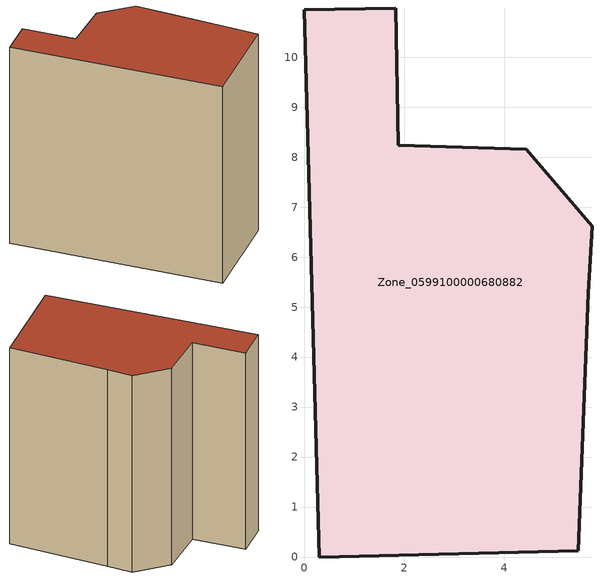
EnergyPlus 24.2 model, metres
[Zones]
Zone_0599100000680882
 floor ground (C_G): 1.87,8.23 4.43,8.15 5.75,6.61 5.68,5.28 5.47,0.13 0.3,0 0,10.95 1.82,10.98 z3.32
 wall outside (C_F): 4.43,8.15 1.87,8.23 1.82,10.98 0,10.95 0.3,0 5.47,0.13 5.68,5.28 5.75,6.61 4.43,8.15 z3.32:14.5
 roof outside (C_R): 0.3,0 5.47,0.13 5.68,5.28 5.75,6.61 4.43,8.15 1.87,8.23 1.82,10.98 0,10.95 z14.5
[BUILDING]
Pand.0599100000680882: North Axis=0; Terrain=City; Loads Convergence Tolerance Value=0.04; Temperature Convergence Tolerance Value=0.4; Solar Distribution=FullExterior; Maximum Number of Warmup Days=25; Minimum Number of Warmup Days=1
[Site:Location]
Rotterdam.The.Hague.AP_ZH_NLD Design_Conditions: Latitude=51.96; Longitude=4.45; Time Zone=1; Elevation=-4.5
[SITE:GROUNDTEMPERATURE:BUILDINGSURFACE]
18, 18, 18, 18, 18, 18, 18, 18, 18, 18, 18, 18
[MATERIAL] Thermal Absorptance=0.9; Solar Absorptance=0.7; Visible Absorptance=0.7
Name | Roughness | Thickness | Conductivity | Density | Specific Heat
G.TI.1946 | MediumSmooth | 0.15 | 1 | 540 | 1210
F.TI.1946 | Rough | 0.3 | 0.857143 | 1920 | 840
R.TI.1946 | MediumRough | 0.2 | 0.1 | 1500 | 1000
[CONSTRUCTION]
C_G: G.TI.1946
C_F: F.TI.1946
C_R: R.TI.1946
[ZONE]
Zone_0599100000680882: Type=1; Multiplier=1; Ceiling Height=Autocalculate; Volume=Autocalculate; Floor Area=autocalculate; Part of Total Floor Area=Yes
[ZONEINFILTRATION:DESIGNFLOWRATE]
Infil_Zone_0599100000680882: Zone or ZoneList or Space or SpaceList=Zone_0599100000680882; Schedule=AlwaysOn; Design Flow Rate Calculation Method=Flow/Area; Flow Rate per Floor Area=0.003; Constant Term Coefficient=1; Temperature Term Coefficient=0; Velocity Term Coefficient=0; Velocity Squared Term Coefficient=0
[HVACTEMPLATE:ZONE:IDEALLOADSAIRSYSTEM]
Zone_0599100000680882: Maximum Heating Supply Air Temperature=50; Minimum Cooling Supply Air Temperature=13; Maximum Heating Supply Air Humidity Ratio=0.0156; Minimum Cooling Supply Air Humidity Ratio=0.0077; Heating Limit=NoLimit; Cooling Limit=NoLimit; Dehumidification Control Type=ConstantSensibleHeatRatio; Cooling Sensible Heat Ratio=0.7; Dehumidification Setpoint=60; Humidification Control Type=None; Humidification Setpoint=30; Outdoor Air Method=None; Outdoor Air Flow Rate per Person=0.00944; Outdoor Air Flow Rate per Zone Floor Area=0; Outdoor Air Flow Rate per Zone=0; Demand Controlled Ventilation Type=None; Outdoor Air Economizer Type=NoEconomizer; Heat Recovery Type=None; Sensible Heat Recovery Effectiveness=0.7; Latent Heat Recovery Effectiveness=0.65
[ZONECONTROL:THERMOSTAT]
ThermostatControl_Zone_0599100000680882: Zone or ZoneList=Zone_0599100000680882; Control Type Schedule=DualSetpointControlType; Control 1=Thermostat_Zone_0599100000680882; Temperature Difference Between Cutout And Setpoint=0
[THERMOSTATSETPOINT:DUALSETPOINT]
Thermostat_Zone_0599100000680882: Heating Setpoint Temperature Schedule=HeatingSetpoint_Zone_0599100000680882; Cooling Setpoint Temperature Schedule=CoolingSetpoint_Zone_0599100000680882
[SCHEDULE:COMPACT]
HeatingSetpoint_Zone_0599100000680882: Through: 12/31, For: AllDays, Until: 24:00, 21
CoolingSetpoint_Zone_0599100000680882: Through: 12/31, For: AllDays, Until: 24:00, 24
DualSetpointControlType: Through: 12/31, For: AllDays, Until: 24:00, 4
AlwaysOn: Through: 12/31, For: AllDays, Until: 24:00, 1
